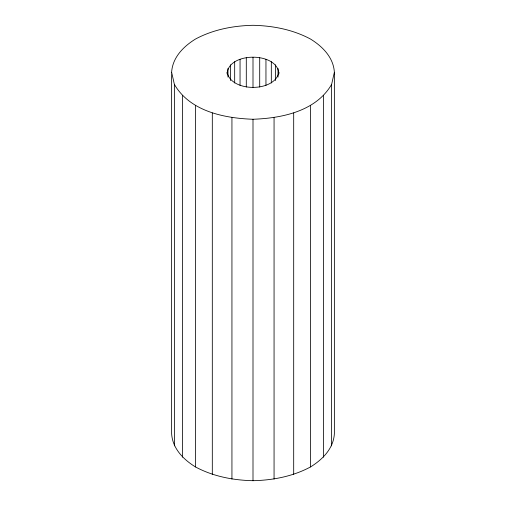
<?xml version="1.0" encoding="UTF-8"?>
<svg xmlns="http://www.w3.org/2000/svg" width="506" height="506" viewBox="0 0 506 506"><rect width="100%" height="100%" fill="white"/><g stroke="black" fill="none" stroke-linecap="round" stroke-linejoin="round"><path stroke-width="0.76" d="M171.629 72.282C172.502 57.45 183.476 46.47 195.461 39.063C213.146 29.582 233.076 25.743 253 25.3C272.924 25.743 292.854 29.582 310.539 39.063C322.524 46.47 333.498 57.45 334.371 72.282L334.371 433.718C333.498 448.55 322.524 459.53 310.539 466.937C292.854 476.418 272.924 480.257 253 480.7C233.076 480.257 213.146 476.418 195.461 466.937C183.476 459.53 172.502 448.55 171.629 433.718L171.629 72.282L174.399 84.439L174.399 445.881M227.093 73.857C228.143 51.637 277.857 51.637 278.907 73.857M278.907 72.282C274.859 92.421 231.141 92.421 227.093 72.282M331.601 445.881L331.601 84.439L334.371 72.282M174.399 84.439C190.047 111.364 224.24 118.24 253 119.258C281.76 118.24 315.953 111.364 331.601 84.439M323.473 95.773L323.473 457.209M310.539 105.501L310.539 466.937M293.689 112.964L293.689 474.407M278.028 68.411L278.028 77.089M275.441 64.8L275.441 80.587M274.062 117.658L274.062 479.1M271.324 61.7L271.324 83.009M265.954 59.328L265.954 85.369M259.704 57.829L259.704 87.032M253 57.323L253 87.31M253 119.258L253 480.7M246.295 57.829L246.295 87.032M240.046 59.328L240.046 85.369M234.676 61.7L234.676 83.009M231.938 117.658L231.938 479.1M230.559 64.8L230.559 80.587M227.972 68.411L227.972 77.089M212.311 112.964L212.311 474.407M195.461 105.501L195.461 466.937M182.527 95.773L182.527 457.209"/></g></svg>
